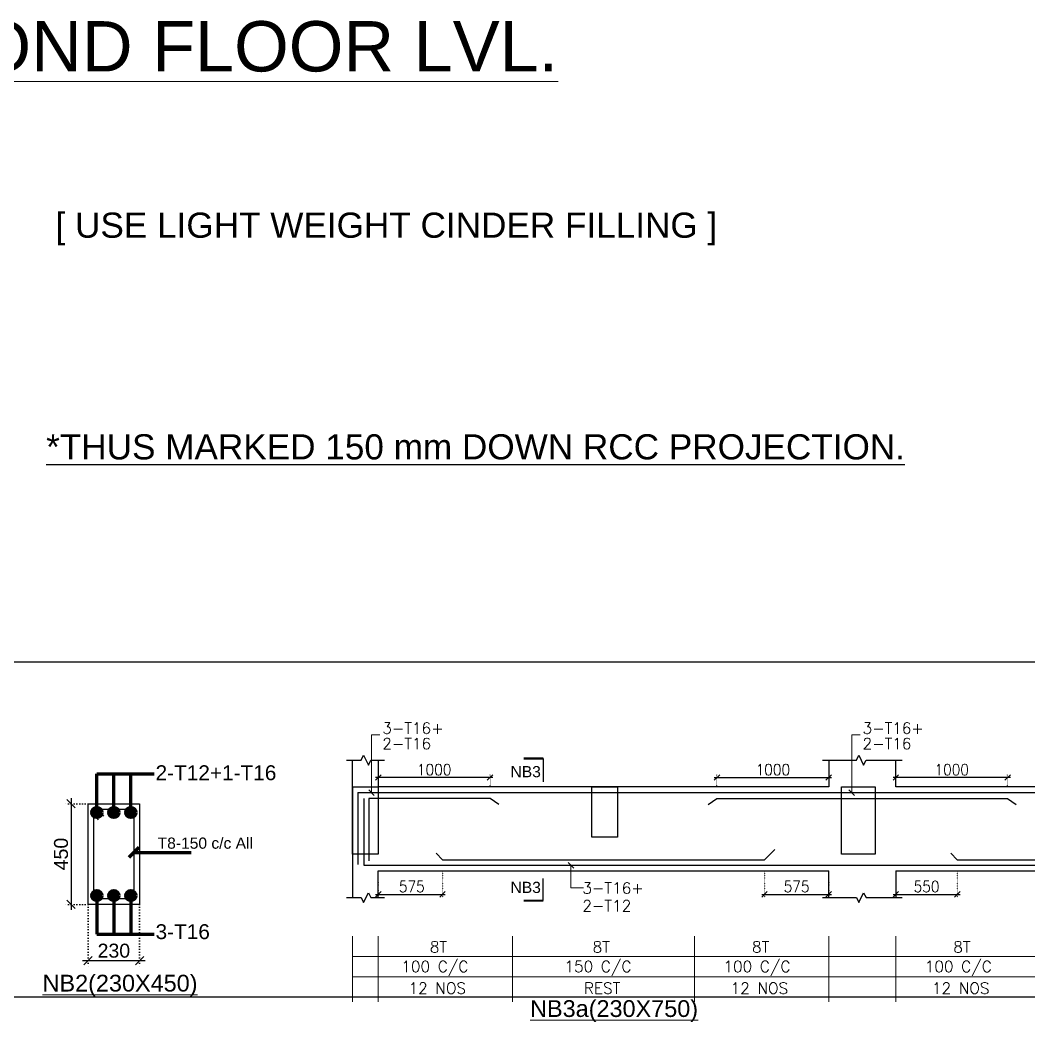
# Model space of a CAD drawing. Header units: millimetres. Extents: x 1864042 to 2029466, y -1645991 to -1593441.
# Drawn here: x 1923315 to 1932334, y -1634716 to -1625593 of the extents above; entities that cross this region are included whole.
import ezdxf
from ezdxf.enums import TextEntityAlignment as Align

# ---------------------------------------------------------------- set-up
doc = ezdxf.new("R2010")
doc.units = ezdxf.units.MM
doc.header["$MEASUREMENT"] = 0
doc.header["$PDMODE"] = 98
doc.linetypes.add('DOT', pattern=[0.25, 0, -0.25])
for name, color, linetype in [('DIM', 191, 'Continuous'), ('S- LAY OUT SEC. MARK.', 1, 'Continuous'), ('S- Text', 7, 'Continuous'), ('S-LEDDER', 191, 'Continuous'), ('S-TEXT', 7, 'Continuous'), ('STEEL', 1, 'Continuous')]:
    doc.layers.add(name, color=color, linetype=linetype)
for name, color, linetype, lineweight in [('LEADER', 191, 'Continuous', 15), ('m-col', 1, 'Continuous', 20), ('s beam steel text', 7, 'Continuous', 18), ('S LS STEEL TEXT', 7, 'Continuous', 15), ('S- STTRUPS', 2, 'Continuous', 15), ('S-BEAM', 150, 'Continuous', 25), ('S-L.S. NO', 1, 'Continuous', 20)]:
    doc.layers.add(name, color=color, linetype=linetype, lineweight=lineweight)
doc.styles.add('areal', font='arial.ttf')
doc.styles.add('arial', font='arial.ttf')
doc.styles.add('COMPLEX', font='arial.ttf')
doc.styles.add('DEEPAK', font='arial.ttf')
doc.styles.add('kalpesh', font='', dxfattribs={"width": 0.75})
doc.styles.add('ROMANS', font='romans.shx')
doc.styles.add('RS', font='romans.shx', dxfattribs={"width": 0.9})
doc.styles.get('kalpesh').set_extended_font_data('Arial Unicode MS')
doc.dimstyles.new('KALPESH PATEL', dxfattribs={"dimtxt": 75, "dimasz": 75, "dimexe": 50, "dimexo": 50, "dimgap": 3, "dimtad": 1, "dimdec": 0, "dimrnd": 0.5, "dimzin": 7, "dimdsep": 46, "dimtxsty": 'kalpesh', "dimblk": 'OBLIQUE', "dimcen": 0, "dimdle": 25, "dimclrd": 8, "dimclre": 8, "dimclrt": 7, "dimadec": 0, "dimazin": 0, "dimtfac": 1, "dimtdec": 0, "dimtofl": 0, "dimtmove": 1, "dimatfit": 0, "dimldrblk": 'OBLIQUE', "dimfxl": 1, "dimtolj": 1, "dimtzin": 0, "dimlwd": -1, "dimlwe": 25, "dimarcsym": 0})
doc.dimstyles.new('KRUNAL-MM', dxfattribs={"dimtxt": 50, "dimasz": 35, "dimexe": 25, "dimexo": 0, "dimgap": 15, "dimtad": 1, "dimdec": 0, "dimzin": 0, "dimdsep": 46, "dimtxsty": 'RS', "dimblk": 'OBLIQUE', "dimcen": 0, "dimdle": 25, "dimclrd": 256, "dimclre": 256, "dimclrt": 7, "dimadec": 0, "dimazin": 0, "dimtfac": 1, "dimtdec": 0, "dimtix": 1, "dimtmove": 0, "dimatfit": 2, "dimfxl": 1, "dimtolj": 1, "dimtzin": 0, "dimlwd": -1, "dimlwe": -1, "dimarcsym": 0})
doc.dimstyles.new('pag', dxfattribs={"dimtxt": 180, "dimasz": 150, "dimexe": 100, "dimexo": 0, "dimgap": 50, "dimtad": 1, "dimdec": 0, "dimzin": 0, "dimdsep": 46, "dimtxsty": 'ROMANS', "dimblk": 'OBLIQUE', "dimcen": 0, "dimdle": 100, "dimclrd": 256, "dimclre": 256, "dimclrt": 256, "dimadec": 0, "dimazin": 0, "dimtfac": 1, "dimtdec": 0, "dimtmove": 2, "dimatfit": 3, "dimfxl": 1, "dimtolj": 1, "dimtzin": 0, "dimlwd": -1, "dimlwe": -1, "dimarcsym": 0})

# ---------------------------------------------------------------- blocks, each defined once
blk = doc.blocks.new('_Oblique')
at = {"color": 0, "linetype": 'ByBlock', "lineweight": -2}
blk.add_line((-0.5, -0.5), (0.5, 0.5), dxfattribs=at)
blk = doc.blocks.new('*D114')
at = {"layer": 'Defpoints', "color": 0, "transparency": 16777216}
for p in [(1923920.6, -1632598.2), (1923767.3, -1633498.2), (1923920.6, -1633498.2)]:
    blk.add_point(p, dxfattribs=at)
at = {"layer": 'DIM', "linetype": 'DOT', "ltscale": 100, "transparency": 16777216}
for p, q in [((1923920.6, -1632598.2), (1923717.3, -1632598.2)), ((1923920.6, -1633498.2), (1923717.3, -1633498.2))]:
    blk.add_line(p, q, dxfattribs=at)
at = {"layer": 'DIM', "ltscale": 100, "transparency": 16777216}
blk.add_line((1923767.3, -1632548.2), (1923767.3, -1633548.2), dxfattribs=at)
at = {"layer": 'DIM', "linetype": 'ByBlock', "transparency": 16777216, "xscale": 75, "yscale": 75, "zscale": 75}
for p, rotation in [((1923767.3, -1632598.2), 90), ((1923767.3, -1633498.2), 270)]:
    blk.add_blockref('_Oblique', p, dxfattribs=dict(at, rotation=rotation))
at = {"layer": 'DIM', "color": 7, "transparency": 16777216, "insert": (1923678.4, -1633048.2), "char_height": 125, "attachment_point": 5, "rotation": 90, "style": 'DEEPAK'}
blk.add_mtext('\\A1;450', dxfattribs=at)
blk = doc.blocks.new('*D115')
at = {"layer": 'Defpoints', "color": 0, "transparency": 16777216}
for p in [(1923920.6, -1633498.2), (1924380.6, -1633498.2), (1923920.6, -1634001.8)]:
    blk.add_point(p, dxfattribs=at)
at = {"layer": 'DIM', "linetype": 'DOT', "ltscale": 100, "transparency": 16777216}
for p, q in [((1923920.6, -1633498.2), (1923920.6, -1634051.8)), ((1924380.6, -1633498.2), (1924380.6, -1634051.8))]:
    blk.add_line(p, q, dxfattribs=at)
at = {"layer": 'DIM', "ltscale": 100, "transparency": 16777216}
blk.add_line((1924430.6, -1634001.8), (1923870.6, -1634001.8), dxfattribs=at)
at = {"layer": 'DIM', "linetype": 'ByBlock', "transparency": 16777216, "xscale": 75, "yscale": 75, "zscale": 75, "rotation": 180}
blk.add_blockref('_Oblique', (1923920.6, -1634001.8), dxfattribs=at)
at = {"layer": 'DIM', "linetype": 'ByBlock', "transparency": 16777216, "xscale": 75, "yscale": 75, "zscale": 75}
blk.add_blockref('_Oblique', (1924380.6, -1634001.8), dxfattribs=at)
at = {"layer": 'DIM', "color": 7, "transparency": 16777216, "insert": (1924150.6, -1633913), "char_height": 125, "attachment_point": 5, "style": 'DEEPAK'}
blk.add_mtext('\\A1;230', dxfattribs=at)
blk = doc.blocks.new('*D134')
at = {"layer": 'Defpoints', "color": 0, "transparency": 16777216}
for p in [(1929971, -1633098.5), (1930546, -1633198.5), (1930546, -1633408.7)]:
    blk.add_point(p, dxfattribs=at)
at = {"layer": 'DIM', "color": 191, "linetype": 'DOT', "ltscale": 4, "transparency": 16777216}
for p, q in [((1929971, -1633198.5), (1929971, -1633433.7)), ((1930546, -1633298.5), (1930546, -1633433.7))]:
    blk.add_line(p, q, dxfattribs=at)
at = {"layer": 'DIM', "ltscale": 4, "transparency": 16777216}
blk.add_line((1929946, -1633408.7), (1930571, -1633408.7), dxfattribs=at)
at = {"layer": 'DIM', "linetype": 'ByBlock', "transparency": 16777216, "xscale": 50, "yscale": 50, "zscale": 50, "rotation": 180}
blk.add_blockref('_Oblique', (1929971, -1633408.7), dxfattribs=at)
at = {"layer": 'DIM', "linetype": 'ByBlock', "transparency": 16777216, "xscale": 50, "yscale": 50, "zscale": 50}
blk.add_blockref('_Oblique', (1930546, -1633408.7), dxfattribs=at)
at = {"layer": 'DIM', "color": 7, "transparency": 16777216, "insert": (1930258.5, -1633338.7), "char_height": 100, "attachment_point": 5, "style": 'RS'}
blk.add_mtext('\\A1;575', dxfattribs=at)
blk = doc.blocks.new('*D135')
at = {"layer": 'Defpoints', "color": 0, "transparency": 16777216}
for p in [(1927090.9, -1633098.5), (1926515.9, -1633198.5), (1927090.9, -1633408.7)]:
    blk.add_point(p, dxfattribs=at)
at = {"layer": 'DIM', "color": 191, "linetype": 'DOT', "ltscale": 4, "transparency": 16777216}
for p, q in [((1927090.9, -1633198.5), (1927090.9, -1633433.7)), ((1926515.9, -1633298.5), (1926515.9, -1633433.7))]:
    blk.add_line(p, q, dxfattribs=at)
at = {"layer": 'DIM', "ltscale": 4, "transparency": 16777216}
blk.add_line((1926490.9, -1633408.7), (1927115.9, -1633408.7), dxfattribs=at)
at = {"layer": 'DIM', "linetype": 'ByBlock', "transparency": 16777216, "xscale": 50, "yscale": 50, "zscale": 50, "rotation": 180}
blk.add_blockref('_Oblique', (1926515.9, -1633408.7), dxfattribs=at)
at = {"layer": 'DIM', "linetype": 'ByBlock', "transparency": 16777216, "xscale": 50, "yscale": 50, "zscale": 50}
blk.add_blockref('_Oblique', (1927090.9, -1633408.7), dxfattribs=at)
at = {"layer": 'DIM', "color": 7, "transparency": 16777216, "insert": (1926815.9, -1633338.7), "char_height": 100, "attachment_point": 5, "style": 'RS'}
blk.add_mtext('\\A1;575', dxfattribs=at)
blk = doc.blocks.new('*D136')
at = {"layer": 'Defpoints', "color": 0, "transparency": 16777216}
for p in [(1926515.9, -1632363.8), (1926515.9, -1632448.2), (1927515.9, -1632550.2)]:
    blk.add_point(p, dxfattribs=at)
at = {"layer": 'DIM', "color": 191, "linetype": 'DOT', "ltscale": 4, "transparency": 16777216}
for p, q in [((1926515.9, -1632348.2), (1926515.9, -1632338.8)), ((1927515.9, -1632450.2), (1927515.9, -1632338.8))]:
    blk.add_line(p, q, dxfattribs=at)
at = {"layer": 'DIM', "ltscale": 4, "transparency": 16777216}
blk.add_line((1927540.9, -1632363.8), (1926490.9, -1632363.8), dxfattribs=at)
at = {"layer": 'DIM', "linetype": 'ByBlock', "transparency": 16777216, "xscale": 50, "yscale": 50, "zscale": 50, "rotation": 180}
blk.add_blockref('_Oblique', (1926515.9, -1632363.8), dxfattribs=at)
at = {"layer": 'DIM', "linetype": 'ByBlock', "transparency": 16777216, "xscale": 50, "yscale": 50, "zscale": 50}
blk.add_blockref('_Oblique', (1927515.9, -1632363.8), dxfattribs=at)
at = {"layer": 'DIM', "color": 7, "transparency": 16777216, "insert": (1927015.9, -1632293.8), "char_height": 100, "attachment_point": 5, "style": 'RS'}
blk.add_mtext('\\A1;1000', dxfattribs=at)
blk = doc.blocks.new('*D137')
at = {"layer": 'Defpoints', "color": 0, "transparency": 16777216}
for p in [(1930546, -1632363.8), (1930546, -1632448.2), (1929546, -1632550.2)]:
    blk.add_point(p, dxfattribs=at)
at = {"layer": 'DIM', "color": 191, "linetype": 'DOT', "ltscale": 4, "transparency": 16777216}
for p, q in [((1929546, -1632450.2), (1929546, -1632338.8)), ((1930546, -1632348.2), (1930546, -1632338.8))]:
    blk.add_line(p, q, dxfattribs=at)
at = {"layer": 'DIM', "ltscale": 4, "transparency": 16777216}
blk.add_line((1929521, -1632363.8), (1930571, -1632363.8), dxfattribs=at)
at = {"layer": 'DIM', "linetype": 'ByBlock', "transparency": 16777216, "xscale": 50, "yscale": 50, "zscale": 50, "rotation": 180}
blk.add_blockref('_Oblique', (1929546, -1632363.8), dxfattribs=at)
at = {"layer": 'DIM', "linetype": 'ByBlock', "transparency": 16777216, "xscale": 50, "yscale": 50, "zscale": 50}
blk.add_blockref('_Oblique', (1930546, -1632363.8), dxfattribs=at)
at = {"layer": 'DIM', "color": 7, "transparency": 16777216, "insert": (1930046, -1632293.8), "char_height": 100, "attachment_point": 5, "style": 'RS'}
blk.add_mtext('\\A1;1000', dxfattribs=at)
blk = doc.blocks.new('*D139')
at = {"layer": 'Defpoints', "color": 0, "transparency": 16777216}
for p in [(1931696, -1633098.5), (1931146, -1633198.5), (1931696, -1633408.7)]:
    blk.add_point(p, dxfattribs=at)
at = {"layer": 'DIM', "color": 191, "linetype": 'DOT', "ltscale": 4, "transparency": 16777216}
for p, q in [((1931696, -1633198.5), (1931696, -1633433.7)), ((1931146, -1633298.5), (1931146, -1633433.7))]:
    blk.add_line(p, q, dxfattribs=at)
at = {"layer": 'DIM', "ltscale": 4, "transparency": 16777216}
blk.add_line((1931121, -1633408.7), (1931721, -1633408.7), dxfattribs=at)
at = {"layer": 'DIM', "linetype": 'ByBlock', "transparency": 16777216, "xscale": 50, "yscale": 50, "zscale": 50, "rotation": 180}
blk.add_blockref('_Oblique', (1931146, -1633408.7), dxfattribs=at)
at = {"layer": 'DIM', "linetype": 'ByBlock', "transparency": 16777216, "xscale": 50, "yscale": 50, "zscale": 50}
blk.add_blockref('_Oblique', (1931696, -1633408.7), dxfattribs=at)
at = {"layer": 'DIM', "color": 7, "transparency": 16777216, "insert": (1931421, -1633338.7), "char_height": 100, "attachment_point": 5, "style": 'RS'}
blk.add_mtext('\\A1;550', dxfattribs=at)
blk = doc.blocks.new('*D140')
at = {"layer": 'Defpoints', "color": 0, "transparency": 16777216}
for p in [(1931146, -1632363.8), (1931146, -1632448.2), (1932146, -1632550.2)]:
    blk.add_point(p, dxfattribs=at)
at = {"layer": 'DIM', "color": 191, "linetype": 'DOT', "ltscale": 4, "transparency": 16777216}
for p, q in [((1931146, -1632348.2), (1931146, -1632338.8)), ((1932146, -1632450.2), (1932146, -1632338.8))]:
    blk.add_line(p, q, dxfattribs=at)
at = {"layer": 'DIM', "ltscale": 4, "transparency": 16777216}
blk.add_line((1932171, -1632363.8), (1931121, -1632363.8), dxfattribs=at)
at = {"layer": 'DIM', "linetype": 'ByBlock', "transparency": 16777216, "xscale": 50, "yscale": 50, "zscale": 50, "rotation": 180}
blk.add_blockref('_Oblique', (1931146, -1632363.8), dxfattribs=at)
at = {"layer": 'DIM', "linetype": 'ByBlock', "transparency": 16777216, "xscale": 50, "yscale": 50, "zscale": 50}
blk.add_blockref('_Oblique', (1932146, -1632363.8), dxfattribs=at)
at = {"layer": 'DIM', "color": 7, "transparency": 16777216, "insert": (1931646, -1632293.8), "char_height": 100, "attachment_point": 5, "style": 'RS'}
blk.add_mtext('\\A1;1000', dxfattribs=at)

msp = doc.modelspace()

# ---------------------------------------------------------------- hatches: boundary and pattern name
at = {"layer": 'STEEL', "linetype": 'ByBlock'}
h = msp.add_hatch(color=256, dxfattribs=at)
h.dxf.hatch_style = 1
edge = h.paths.add_edge_path()
edge.add_arc((1923998.7, -1632676.3), 28.1, 0, 360)
h = msp.add_hatch(color=256, dxfattribs=at)
h.dxf.hatch_style = 1
edge = h.paths.add_edge_path()
edge.add_arc((1923998.7, -1632676.3), 28.1, -180, 180, ccw=False)
h = msp.add_hatch(color=256, dxfattribs=at)
h.dxf.hatch_style = 1
edge = h.paths.add_edge_path()
edge.add_arc((1924150.6, -1632676.3), 28.1, -180, 180, ccw=False)
h = msp.add_hatch(color=256, dxfattribs=at)
h.dxf.hatch_style = 1
edge = h.paths.add_edge_path()
edge.add_arc((1924150.6, -1632676.3), 28.1, 0, 360)
h = msp.add_hatch(color=256, dxfattribs=at)
h.dxf.hatch_style = 1
edge = h.paths.add_edge_path()
edge.add_arc((1924302.5, -1632676.3), 28.1, -180, 180, ccw=False)
h = msp.add_hatch(color=256, dxfattribs=at)
h.dxf.hatch_style = 1
edge = h.paths.add_edge_path()
edge.add_arc((1924302.5, -1632676.3), 28.1, 0, 360)
h = msp.add_hatch(color=256, dxfattribs=at)
h.dxf.hatch_style = 1
edge = h.paths.add_edge_path()
edge.add_arc((1923998.7, -1633420), 28.1, 0, 360, ccw=False)
h = msp.add_hatch(color=256, dxfattribs=at)
h.dxf.hatch_style = 1
edge = h.paths.add_edge_path()
edge.add_arc((1923998.7, -1633420), 28.1, 180, 540)
h = msp.add_hatch(color=256, dxfattribs=at)
h.dxf.hatch_style = 1
edge = h.paths.add_edge_path()
edge.add_arc((1924150.6, -1633420), 28.1, 180, 540)
h = msp.add_hatch(color=256, dxfattribs=at)
h.dxf.hatch_style = 1
edge = h.paths.add_edge_path()
edge.add_arc((1924150.6, -1633420), 28.1, 0, 360, ccw=False)
h = msp.add_hatch(color=256, dxfattribs=at)
h.dxf.hatch_style = 1
edge = h.paths.add_edge_path()
edge.add_arc((1924302.5, -1633420), 28.1, 180, 540)
h = msp.add_hatch(color=256, dxfattribs=at)
h.dxf.hatch_style = 1
edge = h.paths.add_edge_path()
edge.add_arc((1924302.5, -1633420), 28.1, 0, 360, ccw=False)

# ---------------------------------------------------------------- linework, layer by layer
at = {"layer": 'Defpoints', "color": 251}
msp.add_line((1937910.5, -1634326.7), (1912291.4, -1634326.7), dxfattribs=at)
msp.add_lwpolyline([(1939533, -1631330.3), (1939533, -1635124.7), (1934985.6, -1635124.7), (1934985.6, -1640816.4), (1912291.4, -1640816.4), (1912291.4, -1631330.3)], close=True, dxfattribs=at)
at = {"layer": 'm-col', "lineweight": 25}
for p, q in [((1926285.9, -1632448.2), (1926285.9, -1632208.6)), ((1926515.9, -1632208.6), (1926515.9, -1632448.2)), ((1930546, -1632208.6), (1930546, -1632448.2)), ((1931146, -1632448.2), (1931146, -1632208.6)), ((1926285.9, -1632448.2), (1926285.9, -1633198.2)), ((1926285.9, -1633198.2), (1926285.9, -1633437.7)), ((1926515.9, -1633437.7), (1926515.9, -1633198.2)), ((1930546, -1633437.7), (1930546, -1633198.2)), ((1931146, -1633198.2), (1931146, -1633437.7))]:
    msp.add_line(p, q, dxfattribs=at)
for points in [[(1926231.1, -1632208.6), (1926361.9, -1632208.6), (1926384.1, -1632165), (1926427.2, -1632252.2), (1926449.4, -1632208.6), (1926573, -1632208.6)], [(1930491.2, -1632208.6), (1930793, -1632208.6), (1930815.2, -1632165), (1930858.3, -1632252.2), (1930880.5, -1632208.6), (1931203.1, -1632208.6)], [(1926231.1, -1633437.7), (1926361.9, -1633437.7), (1926384.1, -1633481.3), (1926427.2, -1633394.2), (1926449.4, -1633437.7), (1926573, -1633437.7)], [(1930491.2, -1633437.7), (1930793, -1633437.7), (1930815.2, -1633481.3), (1930858.3, -1633394.2), (1930880.5, -1633437.7), (1931203.1, -1633437.7)]]:
    msp.add_lwpolyline(points, dxfattribs=at)
at = {"layer": 'S- LAY OUT SEC. MARK.', "ltscale": 50}
for p, q in [((1927991.3, -1632193.3), (1927991.3, -1632401.1)), ((1927991.3, -1633464.3), (1927991.3, -1633265.5))]:
    msp.add_line(p, q, dxfattribs=at)
at = {"layer": 'S- LAY OUT SEC. MARK.', "ltscale": 50, "const_width": 19.2}
for points in [[(1927991.3, -1632193.3), (1927817.9, -1632193.3)], [(1927991.3, -1633464.3), (1927817.9, -1633464.3)]]:
    msp.add_lwpolyline(points, dxfattribs=at)
at = {"layer": 'S- STTRUPS', "ltscale": 50}
for p, q in [((1926285.9, -1633783.8), (1926285.9, -1634369.5)), ((1926515.9, -1633783.8), (1926515.9, -1634369.5)), ((1927715.9, -1633783.8), (1927715.9, -1634369.5)), ((1929346, -1633783.8), (1929346, -1634369.5)), ((1930546, -1633783.8), (1930546, -1634369.5)), ((1931146, -1633783.8), (1931146, -1634369.5)), ((1935405.6, -1633964.8), (1926285.9, -1633964.8)), ((1935405.6, -1634145.7), (1926285.9, -1634145.7)), ((1935405.6, -1634326.7), (1926285.9, -1634326.7))]:
    msp.add_line(p, q, dxfattribs=at)
at = {"layer": 'S-BEAM'}
for p, q in [((1930546, -1632448.2), (1926515.9, -1632448.2)), ((1934955.9, -1632448.2), (1931146, -1632448.2)), ((1926515.9, -1633198.2), (1930546, -1633198.2)), ((1931146, -1633198.2), (1934955.9, -1633198.2))]:
    msp.add_line(p, q, dxfattribs=at)
at = {"layer": 'S-BEAM', "ltscale": 250}
for points in [[(1926285.9, -1632448.2), (1926515.9, -1632448.2), (1926515.9, -1633048.2), (1926285.9, -1633048.2)], [(1928426.5, -1632448.2), (1928656.5, -1632448.2), (1928656.5, -1632898.2), (1928426.5, -1632898.2)], [(1930661, -1632448.2), (1930961, -1632448.2), (1930961, -1633048.2), (1930661, -1633048.2)]]:
    msp.add_lwpolyline(points, close=True, dxfattribs=at)
at = {"layer": 'S-BEAM'}
msp.add_lwpolyline([(1923920.6, -1632598.2), (1924380.6, -1632598.2), (1924380.6, -1633498.2), (1923920.6, -1633498.2)], close=True, dxfattribs=at)
at = {"layer": 'STEEL', "lineweight": 25}
for p, q in [((1926333.9, -1632498.2), (1935357.6, -1632498.2)), ((1926333.9, -1632498.2), (1926333.9, -1633140.4)), ((1926385.9, -1632552.1), (1926385.9, -1633148.1)), ((1926385.9, -1633148.1), (1935305.6, -1633148.4))]:
    msp.add_line(p, q, dxfattribs=at)
for points in [[(1927593.2, -1632605), (1927515.9, -1632550.2), (1926433.1, -1632550.2), (1926433.1, -1633107.4)], [(1929468.7, -1632605), (1929546, -1632550.2), (1932146, -1632550.2), (1932223.3, -1632605)], [(1927033.8, -1633041.5), (1927090.9, -1633098.5), (1929971, -1633098.5), (1930063.3, -1633006.2)], [(1931639, -1633041.5), (1931696, -1633098.5), (1934405.9, -1633098.5), (1934498.2, -1633006.2)]]:
    msp.add_lwpolyline(points, dxfattribs=at)
at = {"layer": 'STEEL', "linetype": 'ByBlock'}
msp.add_lwpolyline([(1924014, -1632742.7), (1923977.4, -1632694.6, -0.600629), (1923998.7, -1632648.2), (1924302.5, -1632648.2, -0.414214), (1924330.6, -1632676.3), (1924330.6, -1633420, -0.414214), (1924302.5, -1633448.2), (1923998.7, -1633448.2, -0.414214), (1923970.6, -1633420), (1923970.6, -1632676.3, -0.755938), (1924022.7, -1632661.5), (1924058.7, -1632708.8)], format="xyb", dxfattribs=at)
for centre in [(1923998.7, -1632676.3), (1923998.7, -1632676.3), (1924150.6, -1632676.3), (1924150.6, -1632676.3), (1924302.5, -1632676.3), (1924302.5, -1632676.3), (1923998.7, -1633420), (1923998.7, -1633420), (1924150.6, -1633420), (1924150.6, -1633420), (1924302.5, -1633420), (1924302.5, -1633420)]:
    msp.add_circle(centre, 28.1, dxfattribs=at)

# ---------------------------------------------------------------- texts
at = {"layer": 's beam steel text', "lineweight": 15, "style": 'areal'}
for s, height, p in [('2-T12+1-T16', 133.157, (1924523.9, -1632387.6)), ('T8-150 c/c All', 99.868, (1924542.5, -1633000.5)), ('3-T16', 133.16, (1924523.9, -1633808.7))]:
    msp.add_text(s, height=height, dxfattribs=at).set_placement(p)
at = {"layer": 's beam steel text', "style": 'RS'}
for s, p in [('8T', (1926977.5, -1633928.8)), ('8T', (1928433.5, -1633928.8)), ('8T', (1929859, -1633928.8)), ('8T', (1931659.9, -1633928.8)), ('100 C/C', (1926722.5, -1634103.4)), ('150 C/C', (1928181.6, -1634103.4)), ('100 C/C', (1929603.9, -1634103.4)), ('100 C/C', (1931404.9, -1634103.4)), ('12 NOS', (1926786.9, -1634298.1)), ('REST', (1928356.1, -1634298.1)), ('12 NOS', (1929668.3, -1634298.1)), ('12 NOS', (1931469.3, -1634298.1))]:
    msp.add_text(s, height=100, rotation=360, dxfattribs=at).set_placement(p)
at = {"layer": 'S LS STEEL TEXT', "style": 'RS'}
for s, p in [('3-T16+', (1926551.9, -1631973.1)), ('3-T16+', (1930848.4, -1631973.1)), ('2-T16', (1926551.9, -1632110.9)), ('2-T16', (1930848.4, -1632110.9)), ('3-T16+', (1928342.3, -1633402.4)), ('2-T12', (1928342.3, -1633561.1))]:
    msp.add_text(s, height=100, rotation=360, dxfattribs=at).set_placement(p)
at = {"layer": 'S- Text', "color": 1, "lineweight": 0, "style": 'arial'}
msp.add_text('%%USTRUCTURAL LAY-OUT AT SECOND FLOOR LVL.', height=450, dxfattribs=at).set_placement((1913352, -1625825.1), align=Align.MIDDLE_LEFT)
at = {"layer": 'S-L.S. NO', "style": 'COMPLEX'}
for s, height, rotation, p in [('NB3', 100, 360, (1927699, -1632361.4)), ('NB3', 100, 360, (1927699, -1633396.2)), ('%%UNB2(230X450)', 150, 0, (1923513, -1634277.4)), ('%%UNB3a(230X750)', 150, 0, (1927874.4, -1634505))]:
    msp.add_text(s, height=height, rotation=rotation, dxfattribs=at).set_placement(p)
at = {"layer": 'S-TEXT', "style": 'arial'}
for s, p in [('[ USE LIGHT WEIGHT CINDER FILLING ]', (1923628.9, -1627537)), ('%%U*THUS MARKED 150 mm DOWN RCC PROJECTION.', (1923545, -1629519.2))]:
    msp.add_text(s, height=225, dxfattribs=at).set_placement(p)

# ---------------------------------------------------------------- dimensions: what is measured, and where the dimension line sits
at = {"layer": 'DIM', "ltscale": 4}
dim = msp.add_linear_dim(base=(1926515.9, -1632363.8), p1=(1927515.9, -1632550.2), p2=(1926515.9, -1632448.2), angle=180, dimstyle='pag', override={"dimtxt": 100, "dimasz": 50, "dimexe": 25, "dimexo": 100, "dimgap": 20, "dimtxsty": 'RS', "dimdle": 25, "dimclre": 191, "dimclrt": 7, "dimtmove": 0}, dxfattribs=at)
dim.commit()
dim.dimension.update_dxf_attribs({"geometry": '*D136', "text_midpoint": (1927015.9, -1632293.8)})
for base, p1, p2, picture, middle in [((1930546, -1632363.8), (1929546, -1632550.2), (1930546, -1632448.2), '*D137', (1930046, -1632293.8)), ((1931146, -1632363.8), (1932146, -1632550.2), (1931146, -1632448.2), '*D140', (1931646, -1632293.8)), ((1930546, -1633408.7), (1929971, -1633098.5), (1930546, -1633198.5), '*D134', (1930258.5, -1633338.7))]:
    dim = msp.add_linear_dim(base=base, p1=p1, p2=p2, dimstyle='pag', override={"dimtxt": 100, "dimasz": 50, "dimexe": 25, "dimexo": 100, "dimgap": 20, "dimtxsty": 'RS', "dimdle": 25, "dimclre": 191, "dimclrt": 7, "dimtmove": 0}, dxfattribs=at)
    dim.commit()
    dim.dimension.update_dxf_attribs({"geometry": picture, "text_midpoint": middle})
at = {"layer": 'DIM', "ltscale": 100}
dim = msp.add_linear_dim(base=(1923767.3, -1633498.2), p1=(1923920.6, -1632598.2), p2=(1923920.6, -1633498.2), angle=90, dimstyle='KRUNAL-MM', override={"dimtxt": 125, "dimasz": 75, "dimexe": 50, "dimgap": 25, "dimlfac": 0.5, "dimtxsty": 'DEEPAK', "dimdle": 50}, dxfattribs=at)
dim.commit()
dim.dimension.update_dxf_attribs({"geometry": '*D114', "text_midpoint": (1923678.4, -1633048.2)})
at = {"layer": 'DIM', "ltscale": 4}
for base, p1, p2, picture, middle in [((1927090.9, -1633408.7), (1926515.9, -1633198.5), (1927090.9, -1633098.5), '*D135', (1926815.9, -1633408.7)), ((1931696, -1633408.7), (1931146, -1633198.5), (1931696, -1633098.5), '*D139', (1931421, -1633408.7))]:
    dim = msp.add_linear_dim(base=base, p1=p1, p2=p2, dimstyle='pag', override={"dimtxt": 100, "dimasz": 50, "dimexe": 25, "dimexo": 100, "dimgap": 20, "dimtxsty": 'RS', "dimdle": 25, "dimclre": 191, "dimclrt": 7, "dimtmove": 0}, dxfattribs=at)
    dim.commit()
    dim.dimension.update_dxf_attribs({"geometry": picture, "text_midpoint": middle, "dimtype": 128})
at = {"layer": 'DIM', "ltscale": 100}
dim = msp.add_linear_dim(base=(1923920.6, -1634001.8), p1=(1924380.6, -1633498.2), p2=(1923920.6, -1633498.2), dimstyle='KRUNAL-MM', override={"dimtxt": 125, "dimasz": 75, "dimexe": 50, "dimgap": 25, "dimlfac": 0.5, "dimtxsty": 'DEEPAK', "dimdle": 50}, dxfattribs=at)
dim.commit()
dim.dimension.update_dxf_attribs({"geometry": '*D115', "text_midpoint": (1924150.6, -1633913)})

# ---------------------------------------------------------------- leaders
at = {"layer": 'LEADER'}
for points in [[(1926455.2, -1632498.2), (1926455.2, -1631983.5), (1926529.5, -1631983.5)], [(1930751.7, -1632498.2), (1930751.7, -1631983.5), (1930826.1, -1631983.5)], [(1928239.7, -1633148.2), (1928239.7, -1633350.6), (1928352.3, -1633350.6)]]:
    msp.add_leader(points, dimstyle='KALPESH PATEL', override={"dimasz": 50, "dimtad": 0, "dimclrd": 256, "dimfxl": 100, "dimfxlon": 1, "dimtfill": 1, "dimtfillclr": 256, "dimarcsym": 2}, dxfattribs=at)
at = {"layer": 'S-LEDDER'}
for points, override in [([(1923998.7, -1632676.3), (1923998.7, -1632331), (1924510.5, -1632331)], {"dimscale": 1, "dimtxt": 180, "dimasz": 90, "dimgap": 50, "dimtad": 1, "dimtxsty": 'ROMANS', "dimclrd": 256, "dimldrblk": 'DotBlank', "dimlwd": 65535}), ([(1924150.6, -1632676.3), (1924150.6, -1632331), (1924510.5, -1632331)], {"dimscale": 1, "dimtxt": 180, "dimasz": 90, "dimgap": 50, "dimtad": 1, "dimtxsty": 'ROMANS', "dimclrd": 256, "dimldrblk": 'DotBlank', "dimlwd": 65535}), ([(1924302.5, -1632676.3), (1924302.5, -1632331), (1924510.5, -1632331)], {"dimscale": 1, "dimtxt": 180, "dimasz": 90, "dimgap": 50, "dimtad": 1, "dimtxsty": 'ROMANS', "dimclrd": 256, "dimldrblk": 'DotBlank', "dimlwd": 65535}), ([(1924330.6, -1633033.2), (1924842.1, -1633033.2)], {"dimscale": 1, "dimtxt": 180, "dimasz": 90, "dimgap": 50, "dimtad": 1, "dimtxsty": 'ROMANS', "dimclrd": 256, "dimldrblk": 'Oblique', "dimlwd": 65535}), ([(1923998.7, -1633420), (1923998.7, -1633765.3), (1924510.5, -1633765.3)], {"dimscale": 1, "dimtxt": 180, "dimasz": 90, "dimgap": 50, "dimtad": 1, "dimtxsty": 'ROMANS', "dimclrd": 256, "dimldrblk": 'DotBlank', "dimlwd": 65535}), ([(1924150.6, -1633420), (1924150.6, -1633765.3), (1924510.5, -1633765.3)], {"dimscale": 1, "dimtxt": 180, "dimasz": 90, "dimgap": 50, "dimtad": 1, "dimtxsty": 'ROMANS', "dimclrd": 256, "dimldrblk": 'DotBlank', "dimlwd": 65535}), ([(1924302.5, -1633420), (1924302.5, -1633765.3), (1924510.5, -1633765.3)], {"dimscale": 1, "dimtxt": 180, "dimasz": 90, "dimgap": 50, "dimtad": 1, "dimtxsty": 'ROMANS', "dimclrd": 256, "dimldrblk": 'DotBlank', "dimlwd": 65535})]:
    msp.add_leader(points, dimstyle='pag', override=override, dxfattribs=at)

doc.saveas('drawing.dxf')
